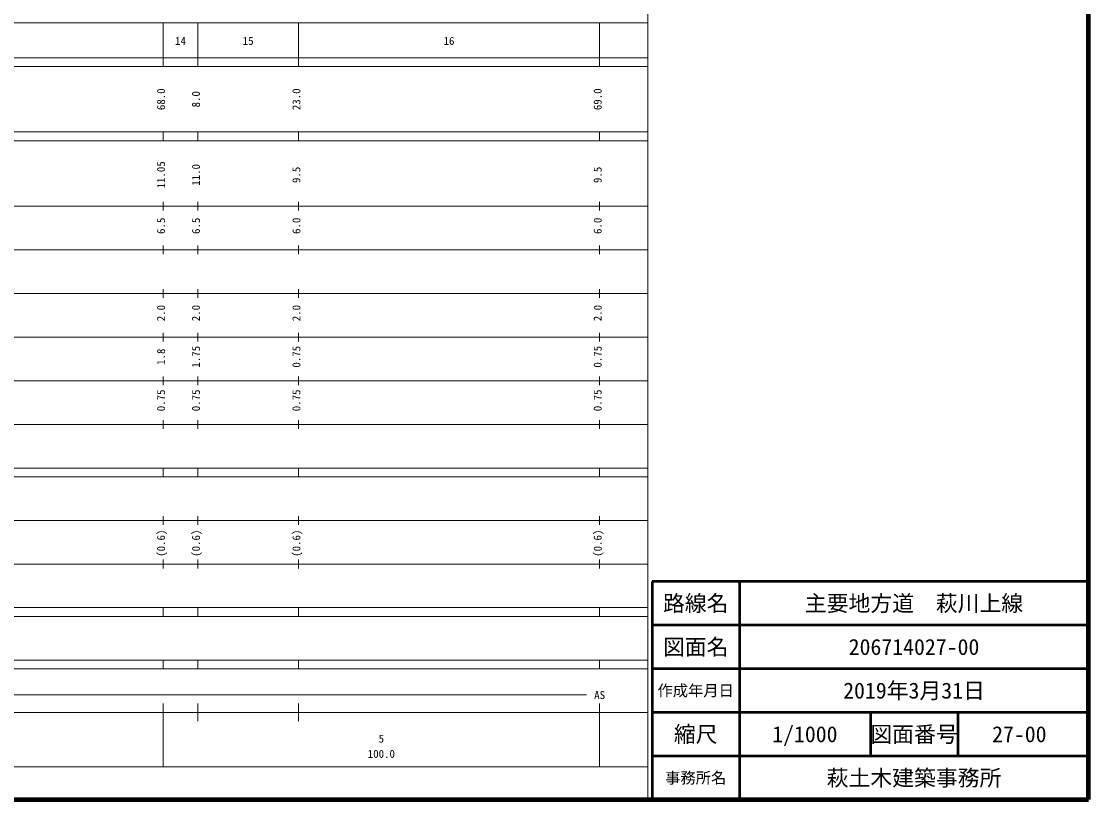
# Model space of a CAD drawing. Units: millimetres on the paper, enlarged 1000 times. Extents: x 40000 to 680000, y 20000 to 380000.
# Drawn here: x 435543 to 680000, y 20000 to 198357 of the extents above; entities that cross this region are included whole.
import ezdxf
from ezdxf.enums import TextEntityAlignment as Align

# ---------------------------------------------------------------- set-up
doc = ezdxf.new("R2010")
doc.units = ezdxf.units.MM
doc.header["$LTSCALE"] = 1000
for name, color, linetype, lineweight in [('M-TTL', 2, 'Continuous', 140), ('M-TTL-BAND', 7, 'Continuous', 13), ('M-TTL-FRAM', 2, 'Continuous', 50), ('M-TTL-LINE', 7, 'Continuous', 50)]:
    doc.layers.add(name, color=color, linetype=linetype, lineweight=lineweight)
doc.layers.add('M-TTL-TXT', color=7, linetype='Continuous')
doc.styles.add('ＭＳ ゴシック', font='')
doc.styles.get('ＭＳ ゴシック').set_extended_font_data('MS Gothic')

msp = doc.modelspace()

# ---------------------------------------------------------------- linework, layer by layer
at = {"layer": 'M-TTL'}
for p, q in [((680000, 20000), (680000, 380000)), ((40000, 20000), (680000, 20000))]:
    msp.add_line(p, q, dxfattribs=at)
at = {"layer": 'M-TTL-BAND'}
for p, q in [((579000, 20000), (579000, 370000)), ((68000, 198000), (579000, 198000)), ((468000, 188000), (468000, 198000)), ((476000, 188000), (476000, 198000)), ((499000, 188000), (499000, 198000)), ((568000, 188000), (568000, 198000)), ((40000, 190000), (579000, 190000)), ((40000, 188000), (579000, 188000)), ((40000, 173000), (579000, 173000)), ((468000, 171000), (468000, 173000)), ((476000, 171000), (476000, 173000)), ((499000, 171000), (499000, 173000)), ((568000, 171000), (568000, 173000)), ((40000, 171000), (579000, 171000)), ((468000, 155000), (468000, 157000)), ((476000, 155000), (476000, 157000)), ((499000, 155000), (499000, 157000)), ((568000, 155000), (568000, 157000)), ((40000, 156000), (579000, 156000)), ((468000, 145000), (468000, 147000)), ((476000, 145000), (476000, 147000)), ((499000, 145000), (499000, 147000)), ((568000, 145000), (568000, 147000)), ((46000, 146000), (579000, 146000)), ((468000, 135000), (468000, 137000)), ((476000, 135000), (476000, 137000)), ((499000, 135000), (499000, 137000)), ((568000, 135000), (568000, 137000)), ((52000, 136000), (579000, 136000)), ((46000, 126000), (579000, 126000)), ((468000, 125000), (468000, 127000)), ((476000, 125000), (476000, 127000)), ((499000, 125000), (499000, 127000)), ((568000, 125000), (568000, 127000)), ((52000, 116000), (579000, 116000)), ((468000, 115000), (468000, 117000)), ((476000, 115000), (476000, 117000)), ((499000, 115000), (499000, 117000)), ((568000, 115000), (568000, 117000)), ((46000, 106000), (579000, 106000)), ((468000, 105000), (468000, 107000)), ((476000, 105000), (476000, 107000)), ((499000, 105000), (499000, 107000)), ((568000, 105000), (568000, 107000)), ((40000, 96000), (579000, 96000)), ((468000, 94000), (468000, 96000)), ((476000, 94000), (476000, 96000)), ((499000, 94000), (499000, 96000)), ((568000, 94000), (568000, 96000)), ((40000, 94000), (579000, 94000)), ((49000, 84000), (579000, 84000)), ((468000, 83000), (468000, 85000)), ((476000, 83000), (476000, 85000)), ((499000, 83000), (499000, 85000)), ((568000, 83000), (568000, 85000)), ((40000, 74000), (579000, 74000)), ((468000, 73000), (468000, 75000)), ((476000, 73000), (476000, 75000)), ((499000, 73000), (499000, 75000)), ((568000, 73000), (568000, 75000)), ((40000, 64000), (579000, 64000)), ((468000, 62000), (468000, 64000)), ((476000, 62000), (476000, 64000)), ((499000, 62000), (499000, 64000)), ((568000, 62000), (568000, 64000)), ((40000, 62000), (579000, 62000)), ((40000, 52000), (579000, 52000)), ((468000, 50000), (468000, 52000)), ((476000, 50000), (476000, 52000)), ((499000, 50000), (499000, 52000)), ((568000, 50000), (568000, 52000)), ((40000, 50000), (579000, 50000)), ((71000, 44000), (565000, 44000)), ((468000, 27500), (468000, 42000)), ((476000, 38000), (476000, 42000)), ((499000, 38000), (499000, 42000)), ((568000, 27500), (568000, 42000)), ((40000, 40000), (579000, 40000)), ((68000, 27500), (579000, 27500))]:
    msp.add_line(p, q, dxfattribs=at)
at = {"layer": 'M-TTL-FRAM'}
for p, q in [((680000, 70000), (580000, 70000)), ((580000, 70000), (580000, 20000))]:
    msp.add_line(p, q, dxfattribs=at)
at = {"layer": 'M-TTL-LINE'}
for p, q in [((600000, 70000), (600000, 20000)), ((680000, 60000), (580000, 60000)), ((680000, 50000), (580000, 50000)), ((680000, 40000), (580000, 40000)), ((630000, 40000), (630000, 30000)), ((650000, 40000), (650000, 30000)), ((680000, 30000), (580000, 30000))]:
    msp.add_line(p, q, dxfattribs=at)

# ---------------------------------------------------------------- texts
at = {"layer": 'M-TTL-BAND', "style": 'ＭＳ ゴシック'}
for s, p in [('14', (472000, 192405)), ('15', (487500, 192405)), ('16', (533500, 192405)), ('AS', (568000, 42500)), ('5', (518000, 32523)), ('100.0', (518000, 29033))]:
    msp.add_text(s, height=1833, dxfattribs=at).set_placement(p, align=Align.BOTTOM_CENTER)
for s, p in [('68.0', (469000, 180500)), ('8.0', (477000, 180500)), ('23.0', (500000, 180500)), ('69.0', (569000, 180500)), ('11.05', (469000, 163174)), ('11.0', (477000, 163174)), ('9.5', (500000, 163174)), ('9.5', (569000, 163174)), ('6.5', (469000, 151500)), ('6.5', (477000, 151500)), ('6.0', (500000, 151500)), ('6.0', (569000, 151500)), ('2.0', (469000, 131500)), ('2.0', (477000, 131500)), ('2.0', (500000, 131500)), ('2.0', (569000, 131500)), ('1.8', (469000, 121500)), ('1.75', (477000, 121500)), ('0.75', (500000, 121500)), ('0.75', (569000, 121500)), ('0.75', (469000, 111500)), ('0.75', (477000, 111500)), ('0.75', (500000, 111500)), ('0.75', (569000, 111500)), ('(0.6)', (469000, 78764)), ('(0.6)', (477000, 78764)), ('(0.6)', (500000, 78764)), ('(0.6)', (569000, 78764))]:
    msp.add_text(s, height=1833, rotation=90, dxfattribs=at).set_placement(p, align=Align.BOTTOM_CENTER)
at = {"layer": 'M-TTL-TXT', "style": 'ＭＳ ゴシック'}
for s, height, p in [('路線名', 3666, (590000, 65000)), ('路線名', 3666, (590000, 65000)), ('主要地方道\u3000萩川上線', 3666, (640000, 65000)), ('図面名', 3666, (590000, 55000)), ('図面名', 3666, (590000, 55000)), ('206714027-00', 3666, (640000, 55000)), ('作成年月日', 2566, (590000, 45000)), ('作成年月日', 2566, (590000, 45000)), ('2019年3月31日', 3666, (640000, 45000)), ('縮尺', 3666, (590000, 35000)), ('縮尺', 3666, (590000, 35000)), ('1/1000', 3666, (615000, 35000)), ('図面番号', 3666, (640000, 35000)), ('図面番号', 3666, (640000, 35000)), ('27-00', 3666, (664125, 35000)), ('萩土木建築事務所', 3666, (640000, 25000)), ('事務所名', 2566, (590000, 25000)), ('事務所名', 2566, (590000, 25000))]:
    msp.add_text(s, height=height, dxfattribs=at).set_placement(p, align=Align.MIDDLE_CENTER)

doc.saveas('drawing.dxf')
